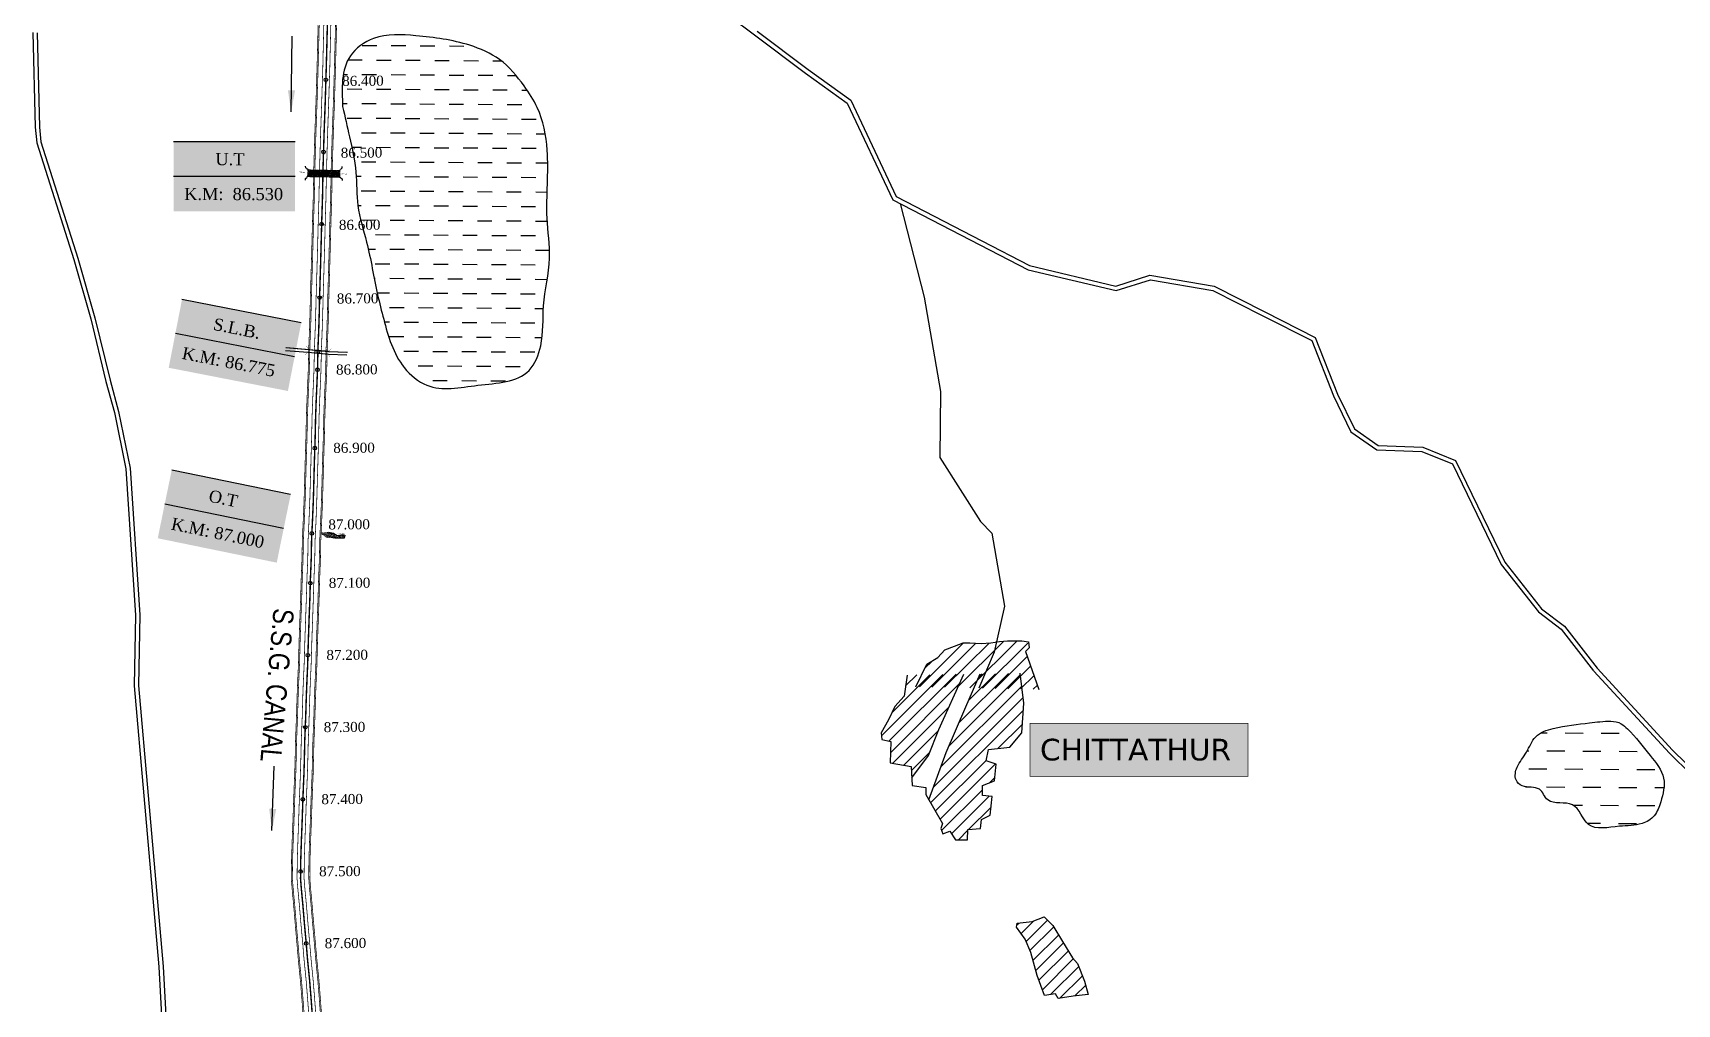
# Model space of a CAD drawing. Header units: inches. Extents: x 360616 to 379062, y 1506291 to 1520405.
# Drawn here: x 362593 to 364873, y 1513609 to 1514955 of the extents above; entities that cross this region are included whole.
import ezdxf

# ---------------------------------------------------------------- set-up
doc = ezdxf.new("R2010")
doc.units = ezdxf.units.IN
doc.header["$MEASUREMENT"] = 0
doc.header["$PDMODE"] = 32
doc.header["$PDSIZE"] = 5
doc.linetypes.add('ACAD_ISO02W100', pattern=[15, 12, -3])
for name, color, linetype in [('bed with', 5, 'Continuous'), ('cahnige', 7, 'Continuous'), ('CARTTRACK', 30, 'ACAD_ISO02W100'), ('laying', 4, 'Continuous'), ('lining', 4, 'Continuous'), ('OT', 7, 'Continuous'), ('SLB', 11, 'Continuous'), ('STREAM', 4, 'Continuous'), ('TITLEBLOCK', 7, 'Continuous'), ('top of bund', 1, 'Continuous'), ('UT', 173, 'ACAD_ISO02W100'), ('V', 6, 'Continuous'), ('VLGE_AREA', 1, 'Continuous'), ('WATER BODY', 4, 'Continuous'), ('WATER_BODY', 4, 'Continuous'), ('ZSTU', 7, 'Continuous'), ('ZTEXT', 7, 'Continuous')]:
    doc.layers.add(name, color=color, linetype=linetype)
doc.layers.add('ROAD', color=1, linetype='Continuous', lineweight=25)
doc.styles.add('5mm', font='TIMES.TTF', dxfattribs={"height": 3})
doc.styles.add('ARIALN', font='ARIALN.TTF')
doc.styles.get("Standard").update_dxf_attribs({"font": 'verdana.TTF'})
doc.dimstyles.get("Standard").update_dxf_attribs({"dimtxt": 0.18, "dimasz": 0.18, "dimexe": 0.18, "dimexo": 0.0625, "dimgap": 0.09, "dimtad": 0, "dimtih": 1, "dimtoh": 1, "dimdec": 4, "dimzin": 0, "dimdsep": 46, "dimtxsty": 'Standard', "dimcen": 0.09, "dimadec": 0, "dimazin": 0, "dimtfac": 1, "dimtdec": 4, "dimtofl": 0, "dimtmove": 0, "dimatfit": 3, "dimfxl": 0, "dimtolj": 1, "dimtzin": 0, "dimarcsym": 0})

# ---------------------------------------------------------------- blocks, each defined once
blk = doc.blocks.new('LKKJGJFGFJKSHFBGB')
at = {"layer": 'ZSTU'}
h = blk.add_hatch(color=135, dxfattribs=at)
h.set_gradient(color1=(141, 177, 78), color2=(107, 135, 59), one_color=1, tint=0.38, name='CYLINDER')
h.paths.add_polyline_path([(362788.4, 1514803.9), (362788.4, 1514755.8), (362956.8, 1514755.8), (362956.8, 1514803.9)])
h.paths.add_polyline_path([(362833.6, 1514766.4), (362906.5, 1514765.9), (362906.6, 1514791.7), (362833.8, 1514792.3)], flags=24)
h = blk.add_hatch(color=252, dxfattribs=at)
h.set_gradient(color1=(167, 88, 159), color2=(127, 67, 121), one_color=1, tint=0.38, name='CYLINDER')
h.paths.add_polyline_path([(362788.4, 1514755.8), (362788.4, 1514707.7), (362956.8, 1514707.7), (362956.8, 1514755.8)])
h.paths.add_polyline_path([(362798.8, 1514718.6), (362947.7, 1514718.5), (362947.7, 1514744.2), (362798.9, 1514744.4)], flags=24)
for points in [[(362956.8, 1514803.9), (362788.4, 1514803.9)], [(362956.8, 1514755.8), (362788.4, 1514755.8)]]:
    blk.add_lwpolyline(points, dxfattribs=at)
at = {"layer": 'ZSTU', "style": '5mm'}
for s, height, rotation, p in [('U.T', 16.84, 359.578, (362846.3, 1514771.7)), ('K.M:  86.530', 16.843, 359.9397, (362803.1, 1514723.3))]:
    blk.add_text(s, height=height, rotation=rotation, dxfattribs=at).set_placement(p)
blk = doc.blocks.new('NMVNBJHUYGOYGODFG')
at = {"layer": 'ZSTU'}
h = blk.add_hatch(color=135, dxfattribs=at)
h.set_gradient(color1=(141, 177, 78), color2=(107, 135, 59), one_color=1, tint=0.38, name='CYLINDER')
h.paths.add_polyline_path([(362800, 1514585.3), (362790.8, 1514538.1), (362956.1, 1514505.8), (362965.3, 1514553)])
h.paths.add_polyline_path([(362837.2, 1514539.9), (362908.6, 1514525.4), (362913.7, 1514550.7), (362842.3, 1514565.2)], flags=24)
h = blk.add_hatch(color=252, dxfattribs=at)
h.set_gradient(color1=(167, 88, 159), color2=(127, 67, 121), one_color=1, tint=0.38, name='CYLINDER')
h.paths.add_polyline_path([(362790.8, 1514538.1), (362781.6, 1514490.8), (362946.9, 1514458.6), (362956.1, 1514505.8)])
h.paths.add_polyline_path([(362793.9, 1514499.6), (362940, 1514471), (362944.9, 1514496.2), (362798.9, 1514524.9)], flags=24)
for points in [[(362965.3, 1514553), (362800, 1514585.3)], [(362956.1, 1514505.8), (362790.8, 1514538.1)]]:
    blk.add_lwpolyline(points, dxfattribs=at)
at = {"layer": 'ZSTU', "style": '5mm'}
for s, height, rotation, p in [('S.L.B.', 16.84, 348.5324, (362842.3, 1514543.6)), ('K.M: 86.775', 16.843, 348.8942, (362799, 1514503.3))]:
    blk.add_text(s, height=height, rotation=rotation, dxfattribs=at).set_placement(p)
blk = doc.blocks.new('GJDFKGJDFGJDFKLGJ')
at = {"layer": 'ZSTU'}
h = blk.add_hatch(color=135, dxfattribs=at)
h.set_gradient(color1=(141, 177, 78), color2=(107, 135, 59), one_color=1, tint=0.38, name='CYLINDER')
h.paths.add_polyline_path([(362785.7, 1514348.6), (362776, 1514301.5), (362941, 1514267.8), (362950.7, 1514314.9)])
h.paths.add_polyline_path([(362822.4, 1514302.9), (362893.7, 1514287.7), (362899.1, 1514313), (362827.8, 1514328.1)], flags=24)
h = blk.add_hatch(color=252, dxfattribs=at)
h.set_gradient(color1=(167, 88, 159), color2=(127, 67, 121), one_color=1, tint=0.38, name='CYLINDER')
h.paths.add_polyline_path([(362776, 1514301.5), (362766.4, 1514254.4), (362931.4, 1514220.6), (362941, 1514267.8)])
h.paths.add_polyline_path([(362778.8, 1514263), (362924.6, 1514233.1), (362929.8, 1514258.2), (362784, 1514288.2)], flags=24)
for points in [[(362950.7, 1514314.9), (362785.7, 1514348.6)], [(362941, 1514267.8), (362776, 1514301.5)]]:
    blk.add_lwpolyline(points, dxfattribs=at)
at = {"layer": 'ZSTU', "style": '5mm'}
for s, height, rotation, p in [('O.T', 16.84, 348.0212, (362835.9, 1514305.5)), ('K.M: 87.000', 16.843, 348.3829, (362783.9, 1514266.7))]:
    blk.add_text(s, height=height, rotation=rotation, dxfattribs=at).set_placement(p)
blk = doc.blocks.new('FGDFGDFG6YURT')
at = {"layer": 'ROAD', "color": 1, "linetype": 'Continuous', "lineweight": 25}
for points in [[(386103.5, 1482907.4, 0), (386134.5, 1482913, 0), (386162.3, 1482917.4, 0), (386187, 1482923.1, 0)], [(386104.2, 1482903.5, 0), (386135.2, 1482909.2, 0), (386163.1, 1482913.6, 0), (386187.9, 1482919.3, 0)], [(386104.3, 1482907.7, 0), (386135.3, 1482913.3, 0), (386163.2, 1482917.7, 0), (386188, 1482923.4, 0)]]:
    blk.add_polyline3d(points, dxfattribs=at)
at = {"layer": 'SLB'}
for points, const_width in [([(386134.6, 1482913.4), (386134.2, 1482913.4), (386130.6, 1482916.6)], 0.3), ([(386134.8, 1482908.7), (386134.5, 1482908.7), (386131.9, 1482904.6)], 0.3), ([(386134.6, 1482913.4), (386148.2, 1482915.4), (386161.8, 1482917.9)], 0.5), ([(386161.9, 1482914.1), (386148.3, 1482911.6), (386134.8, 1482908.7)], 0.5), ([(386162, 1482918.2), (386148.4, 1482915.7), (386134.9, 1482912.9)], 0.5), ([(386161.8, 1482917.9), (386162.2, 1482917.9), (386164.8, 1482922)], 0.3), ([(386161.9, 1482914.1), (386162.2, 1482914), (386165.9, 1482910.9)], 0.3)]:
    blk.add_lwpolyline(points, dxfattribs=dict(at, const_width=const_width))
blk = doc.blocks.new('VBVB')
at = {"layer": 'STREAM'}
h = blk.add_hatch(dxfattribs=at)
h.set_pattern_fill('DASH', color=256, scale=10, style=0)
h.set_pattern_definition([(0, (17867.8837, -28501.71), (1.25, 1.25), [1.25, -1.25])])
h.paths.add_polyline_path([(380096, 1497775), (380098.9, 1497780.2), (380100.4, 1497784.6), (380101.8, 1497788.8), (380103.8, 1497793.6), (380099.5, 1497795.9), (380098.5, 1497793.5), (380097.6, 1497789.6), (380097, 1497787.7), (380095.8, 1497784.7), (380093.9, 1497783), (380090.9, 1497780.8), (380086.6, 1497774), (380084.6, 1497765.2), (380084.1, 1497764.3), (380085.9, 1497763.2), (380086.6, 1497763.8), (380093.7, 1497769.3), (380094.5, 1497772.7)])
at = {"layer": 'OT', "const_width": 0.5}
blk.add_lwpolyline([(380084.6, 1497765.2), (380084.1, 1497764.3), (380083.5, 1497763.5), (380085.4, 1497762.3), (380085.9, 1497763.2), (380084.1, 1497764.3), (380085.9, 1497763.2), (380086.6, 1497763.8), (380093.7, 1497769.3), (380086.6, 1497763.8), (380085.9, 1497763.2), (380084.1, 1497764.3), (380084.6, 1497765.2), (380086.6, 1497774)], dxfattribs=at)
at = {"layer": 'STREAM'}
blk.add_lwpolyline([(380086.6, 1497774), (380090.9, 1497780.8), (380093.9, 1497783), (380095.8, 1497784.7), (380097, 1497787.7), (380097.6, 1497789.6), (380098.5, 1497793.5), (380099.5, 1497795.9), (380103.8, 1497793.6), (380101.8, 1497788.8), (380100.4, 1497784.6), (380098.9, 1497780.2), (380096, 1497775), (380094.5, 1497772.7), (380093.7, 1497769.3)], dxfattribs=at)
at = {"layer": 'cahnige', "style": '5mm'}
blk.add_text('Stream', height=2.5, rotation=71.1743, dxfattribs=at).set_placement((380095, 1497785.5))
blk = doc.blocks.new('FGDFGG')
at = {"layer": 'STREAM'}
h = blk.add_hatch(dxfattribs=at)
h.set_pattern_fill('DASH', color=256, scale=10, angle=75.9396, style=0)
h.set_pattern_definition([(75.93960756, (1418185.603, 992257.9889), (-0.6960067163, 1.1611201925), [0.95724225, -0.95724225])])
h.paths.add_polyline_path([(347714.8, 1545567.8), (347719.1, 1545566.8), (347723.4, 1545565.8), (347732.1, 1545608.5), (347727.8, 1545609.3), (347723.5, 1545610.1)])
at = {"layer": 'UT', "ltscale": 0.2}
for p, q in [((347714.8, 1545567.8), (347723.5, 1545610.1)), ((347718.6, 1545614.3), (347720.9, 1545613.9)), ((347720.9, 1545613.9), (347723.5, 1545610.1)), ((347723.5, 1545610.1), (347727.8, 1545609.3)), ((347727.8, 1545609.3), (347732.1, 1545608.5)), ((347732.1, 1545608.5), (347735.6, 1545611.5)), ((347735.6, 1545611.5), (347737.9, 1545611.3)), ((347723.4, 1545565.8), (347732.1, 1545608.5)), ((347711.2, 1545564.9), (347708.9, 1545565.2)), ((347714.8, 1545567.8), (347711.2, 1545564.9)), ((347719.1, 1545566.8), (347714.8, 1545567.8)), ((347723.4, 1545565.8), (347719.1, 1545566.8)), ((347725.8, 1545561.9), (347723.4, 1545565.8)), ((347728.1, 1545561.4), (347725.8, 1545561.9))]:
    blk.add_line(p, q, dxfattribs=at)
at = {"layer": 'cahnige', "style": '5mm'}
for oblique, p in [(0, (347729.3, 1545612.1)), (360, (347716.2, 1545554.6))]:
    blk.add_text('Stream', height=1.91, rotation=77.1141, dxfattribs=dict(at, oblique=oblique)).set_placement(p)

msp = doc.modelspace()

# ---------------------------------------------------------------- hatches: boundary and pattern name
at = {"layer": 'VLGE_AREA'}
h = msp.add_hatch(dxfattribs=at)
h.set_pattern_fill('ANSI31', color=1, scale=101.305268, angle=-0.0649032339, style=0)
h.paths.add_polyline_path([(363988.3, 1514044.9), (363969.6, 1514097.5), (363974.8, 1514102.5), (363974.3, 1514106.6, -0.058779), (363972, 1514111), (363964.4, 1514112.1), (363944.9, 1514112.3), (363933.7, 1514111.4), (363921.5, 1514109.3), (363908.2, 1514108.5), (363892.3, 1514109.2), (363883.4, 1514109.2), (363871.4, 1514104.9), (363857.9, 1514099.5), (363848.2, 1514089.1), (363832.8, 1514079.9), (363817.7, 1514048.6)])
h = msp.add_hatch(dxfattribs=at)
h.set_pattern_fill('ANSI31', color=1, scale=101.305268, angle=-0.0649, style=0)
h.set_pattern_definition([(44.9351, (359106.981, 1517610.297), (-8.944056, 8.964343), [])])
h.paths.add_polyline_path([(363859.7, 1513957.4), (363835.6, 1513891.9), (363854.4, 1513859.1), (363852.2, 1513852.2), (363855.1, 1513844.6), (363864.7, 1513848.2), (363872.7, 1513836.5), (363889.4, 1513836.5), (363889.7, 1513850.5), (363907.1, 1513851.8), (363908.9, 1513864.7), (363920.8, 1513870.7), (363923.5, 1513896.3), (363910.2, 1513897.7), (363909.9, 1513911.5), (363926.7, 1513918.3), (363929.2, 1513941.1), (363915.2, 1513945.7), (363918.5, 1513961.4), (363948.1, 1513964.7), (363964.5, 1513984.5), (363967.5, 1514025.8), (363962.4, 1514067.2), (363906.9, 1514066.3), (363887.1, 1514020.6)])
h.paths.add_polyline_path([(363884, 1514066), (363805.6, 1514064.8), (363801.3, 1514035.6), (363788.3, 1514021.3), (363779.5, 1514002.7), (363769.7, 1513984.5), (363770.4, 1513975.3), (363782.8, 1513972.5), (363781.9, 1513943.2), (363811.1, 1513938.1), (363812.1, 1513922.3), (363835.1, 1513953.2), (363849.6, 1513989.3)])
h.paths.add_polyline_path([(363918.8, 1514023.1), (363960.7, 1514023), (363960.7, 1514054.1), (363918.9, 1514054.1)], flags=24)
h.paths.add_polyline_path([(363859.4, 1513953.8), (363901.2, 1513953.7), (363901.3, 1513984.8), (363859.4, 1513984.8)], flags=24)
h.paths.add_polyline_path([(363814.3, 1514023.6), (363856, 1514023.6), (363856, 1514054.1), (363814.4, 1514054.2)], flags=24)
h = msp.add_hatch(dxfattribs=at)
h.set_pattern_fill('ANSI31', color=1, scale=101.305268, angle=-0.0649032339, style=0)
h.paths.add_polyline_path([(364011.1, 1513623), (364015.1, 1513616.2), (364035.7, 1513619.5), (364056.6, 1513621.9), (364051.6, 1513640.3), (364041.9, 1513664.7), (364034.9, 1513672.5), (364020.8, 1513695.2), (364007.4, 1513717.3), (363995.6, 1513729.7), (363978.9, 1513723.1), (363958, 1513720.6), (363957.3, 1513715.2), (363969.3, 1513698.8), (363976.9, 1513680.2), (363985.9, 1513648.2), (363996.2, 1513620.6)])
h.paths.add_polyline_path([(363975.7, 1513658.8), (364033.3, 1513658.7), (364033.3, 1513689.8), (363975.7, 1513689.8)], flags=25)
at = {"layer": 'WATER_BODY'}
h = msp.add_hatch(dxfattribs=at)
h.set_pattern_fill('DASH', color=256, scale=161.361069, angle=-0.36464983, style=0)
edge = h.paths.add_edge_path()
edge.add_spline(control_points=[(363022.8, 1514852.8), (363026, 1514839), (363033, 1514808.8), (363043, 1514763.3), (363041.4, 1514713.2), (363059.5, 1514658), (363067.8, 1514604.7), (363082.7, 1514546), (363096.5, 1514497.2), (363147.2, 1514455.1), (363210, 1514469), (363279.4, 1514470.7), (363302.4, 1514527.5), (363298.5, 1514580.4), (363313.7, 1514639), (363302.4, 1514711.1), (363311.2, 1514781), (363298.8, 1514845.1), (363272.1, 1514885.9), (363243.8, 1514920.4), (363189.8, 1514943.6), (363130.6, 1514951.4), (363070.5, 1514955), (363019.7, 1514918.7), (363021.6, 1514878.5), (363022.8, 1514852.8)], knot_values=[0, 0, 0, 0, 42.667604, 92.853947, 139.187608, 191.291306, 265.671661, 300.708073, 373.517538, 413.400287, 484.021692, 558.006285, 595.63522, 651.36796, 717.793695, 773.281805, 867.751091, 928.249226, 963.377618, 1013.332021, 1059.229256, 1135.027809, 1193.820076, 1234.062354, 1305.188226, 1305.188226, 1305.188226, 1305.188226], degree=3, periodic=0)
h = msp.add_hatch(dxfattribs=at)
h.set_pattern_fill('DASH', color=256, scale=200, angle=359.63535, style=0)
edge = h.paths.add_edge_path()
edge.add_spline(control_points=[(364752, 1513998.3), (364735.4, 1513996.7), (364710, 1513994.1), (364674.6, 1513982.7), (364665.9, 1513956.6), (364650.8, 1513940.6), (364646.9, 1513920.4), (364661.2, 1513906.5), (364683.9, 1513912.8), (364694, 1513881.7), (364734.3, 1513895.2), (364746.5, 1513845.8), (364790.6, 1513857), (364821.1, 1513855.2), (364843.9, 1513868.5), (364852.1, 1513892.5), (364860, 1513924.1), (364832.4, 1513956.8), (364814.1, 1513981.8), (364791.3, 1514002.2), (364771, 1514000.8), (364756.7, 1513998.9), (364752, 1513998.3)], knot_values=[0, 0, 0, 0, 51.083115, 77.994648, 103.053717, 127.500448, 145.046356, 156.936329, 181.205692, 199.970509, 234.824806, 269.872742, 312.809759, 344.488699, 364.674136, 385.646866, 418.854314, 455.634454, 503.965558, 515.435666, 544.813296, 559.164835, 559.164835, 559.164835, 559.164835], degree=3, periodic=0)
h.paths.add_polyline_path([(364738.4, 1513995), (364788.7, 1513994.9), (364788.7, 1514019.9), (364738.4, 1514019.9)], flags=9)
h.paths.add_polyline_path([(364741.5, 1513909.7), (364791.8, 1513909.7), (364791.8, 1513934.6), (364741.6, 1513934.7)], flags=24)
at = {"layer": 'ZSTU'}
msp.add_hatch(color=2, dxfattribs=at).paths.add_polyline_path([(363976, 1513997.9), (364278.4, 1513997.9), (364278.4, 1513924.3), (363976, 1513924.3)])

# ---------------------------------------------------------------- linework, layer by layer
at = {"layer": 'bed with', "const_width": 1}
for points in [[(362997, 1514977.6), (362996, 1514938.4, 0.000097), (362996, 1514938.4), (362995.3, 1514908.2), (362993.8, 1514861.2), (362992.2, 1514814.7), (362990.8, 1514767.6), (362989.9, 1514725.3), (362989, 1514694.8), (362988.3, 1514667.7), (362987.6, 1514641.8), (362987, 1514621.3), (362986.1, 1514591.2), (362985.4, 1514565), (362984.7, 1514542.9), (362983.7, 1514519), (362983, 1514486.9), (362981.3, 1514447.5), (362980.4, 1514423.5), (362979.8, 1514395.2), (362978.9, 1514364), (362978.1, 1514335.1, 0.000057), (362978.1, 1514335.1), (362977.2, 1514306.1), (362976.1, 1514278), (362974.9, 1514252.4), (362974.4, 1514225.6), (362973.3, 1514198.4), (362972.4, 1514169.8), (362971.5, 1514143.9, 0.000188), (362971.5, 1514143.9), (362970.4, 1514112.5), (362969.4, 1514079.4), (362968.2, 1514053.1), (362967.4, 1514032.1), (362966.8, 1514008.3), (362965.4, 1513972.9), (362964.8, 1513947.8), (362964.2, 1513927.6), (362963.5, 1513909.4), (362962.6, 1513887.8), (362961.7, 1513861.1), (362960.8, 1513836.2), (362959.9, 1513808.8), (362959.6, 1513782.3), (362960.7, 1513768.1), (362962.7, 1513746.8), (362965, 1513719.3), (362967.3, 1513694.2), (362969.3, 1513670), (362972.2, 1513640.9), (362974.2, 1513616.2), (362975.8, 1513594.4)], [(363006.7, 1514977.3), (363005.7, 1514938.2), (363005, 1514907.9), (363003.5, 1514860.8), (363001.9, 1514814.4), (363000.5, 1514767.3), (362999.6, 1514725), (362998.7, 1514694.5), (362998, 1514667.5), (362997.3, 1514641.6, -0.000196), (362997.3, 1514641.6), (362996.7, 1514621), (362995.8, 1514591), (362995.1, 1514564.7), (362994.4, 1514542.5), (362993.4, 1514518.7), (362992.7, 1514486.6), (362991, 1514447.1), (362990.1, 1514423.2), (362989.5, 1514394.9), (362988.6, 1514363.7), (362987.7, 1514334.8), (362986.9, 1514305.8), (362985.8, 1514277.6), (362984.6, 1514252), (362984.1, 1514225.3), (362983, 1514198.1), (362982.1, 1514169.5), (362981.2, 1514143.5), (362980.1, 1514112.2), (362979.1, 1514079), (362977.9, 1514052.6), (362977.1, 1514031.8), (362976.4, 1514008), (362975.1, 1513972.6), (362974.5, 1513947.5), (362973.9, 1513927.3), (362973.2, 1513909), (362972.3, 1513887.5), (362971.4, 1513860.8), (362970.5, 1513835.8), (362969.6, 1513808.6), (362969.3, 1513782.6), (362970.4, 1513768.9), (362972.4, 1513747.6), (362974.7, 1513720.1), (362976.9, 1513695.1), (362979, 1513670.9), (362981.9, 1513641.8), (362983.9, 1513616.9), (362985.5, 1513595.1)]]:
    msp.add_lwpolyline(points, format="xyb", dxfattribs=at)
at = {"layer": 'laying', "color": 6, "linetype": 'ByBlock'}
for p in [(362999.6, 1514890), (362996.3, 1514790.1), (362993.7, 1514690.1), (362991, 1514588), (362987.9, 1514488), (362984.2, 1514379.4), (362978, 1514192.2), (362974.6, 1514092.3), (362971, 1513992.3), (362967.6, 1513892.4), (362964.6, 1513792.5), (362972.2, 1513692.7)]:
    msp.add_point(p, dxfattribs=at)
at = {"layer": 'laying', "color": 5, "linetype": 'ByBlock'}
for p in [(362995.5, 1514760.1), (362988.5, 1514513), (362980.1, 1514261.1)]:
    msp.add_point(p, dxfattribs=at)
at = {"layer": 'lining', "const_width": 1}
for points in [[(362990.6, 1514977.8), (362989.6, 1514938.6, 0.000097), (362989.6, 1514938.6), (362988.8, 1514908.3), (362987.4, 1514861.4), (362985.7, 1514814.9), (362984.3, 1514767.7), (362983.5, 1514725.4), (362982.5, 1514695), (362981.8, 1514667.9), (362981.1, 1514642), (362980.5, 1514621.5), (362979.6, 1514591.4), (362979, 1514565.2), (362978.3, 1514543.1), (362977.3, 1514519.2), (362976.6, 1514487.1), (362974.9, 1514447.7), (362974, 1514423.7), (362973.4, 1514395.3), (362972.4, 1514364.2), (362971.6, 1514335.2, 0.000057), (362971.6, 1514335.2), (362970.8, 1514306.3), (362969.6, 1514278.3), (362968.4, 1514252.6), (362967.9, 1514225.8), (362966.8, 1514198.6), (362966, 1514170), (362965, 1514144.1, 0.000188), (362965, 1514144.1), (362963.9, 1514112.7), (362963, 1514079.6), (362961.8, 1514053.3), (362961, 1514032.3), (362960.3, 1514008.6), (362958.9, 1513973.1), (362958.4, 1513948), (362957.8, 1513927.9), (362957, 1513909.7), (362956.2, 1513888.1), (362955.3, 1513861.3), (362954.3, 1513836.4), (362953.4, 1513808.9), (362953.1, 1513782.1), (362954.3, 1513767.6), (362956.3, 1513746.2), (362958.6, 1513718.7), (362960.8, 1513693.7), (362962.9, 1513669.4), (362965.8, 1513640.4), (362967.8, 1513615.7), (362969.4, 1513593.9)], [(363013.2, 1514977.2), (363012.2, 1514938), (363011.4, 1514907.7), (363010, 1514860.6), (363008.3, 1514814.1), (363006.9, 1514767.1), (363006.1, 1514724.8), (363005.1, 1514694.4), (363004.4, 1514667.3), (363003.7, 1514641.4, -0.000196), (363003.7, 1514641.4), (363003.1, 1514620.8), (363002.2, 1514590.8), (363001.6, 1514564.6), (363000.9, 1514542.3), (362999.9, 1514518.4), (362999.2, 1514486.4), (362997.5, 1514446.8), (362996.6, 1514423.1), (362996, 1514394.7), (362995, 1514363.5), (362994.2, 1514334.6), (362993.4, 1514305.6), (362992.2, 1514277.3), (362991, 1514251.8), (362990.5, 1514225.1), (362989.4, 1514197.8), (362988.6, 1514169.2), (362987.6, 1514143.3), (362986.5, 1514112), (362985.6, 1514078.8), (362984.4, 1514052.4), (362983.6, 1514031.5), (362982.9, 1514007.8), (362981.5, 1513972.4), (362980.9, 1513947.4), (362980.4, 1513927.1), (362979.6, 1513908.7), (362978.8, 1513887.2), (362977.9, 1513860.5), (362976.9, 1513835.6), (362976, 1513808.4), (362975.8, 1513782.8), (362976.8, 1513769.5), (362978.8, 1513748.2), (362981.1, 1513720.7), (362983.3, 1513695.6), (362985.4, 1513671.4), (362988.3, 1513642.4), (362990.3, 1513617.4), (362991.9, 1513595.6)]]:
    msp.add_lwpolyline(points, format="xyb", dxfattribs=at)
at = {"layer": 'ROAD', "color": 1}
for p, q in [((363513.2, 1515012.7), (363593.8, 1514952.6)), ((362593.2, 1514955.4), (362596.4, 1514824.2)), ((362599.3, 1514955.2), (362602.4, 1514824.6)), ((363593.8, 1514952.6), (363664.6, 1514899.3)), ((363597.5, 1514957.5), (363668.2, 1514904.2)), ((363664.6, 1514899.3), (363722.6, 1514857.6)), ((363668.2, 1514904.2), (363727.4, 1514861.6)), ((363722.6, 1514857.6), (363785.8, 1514723.8)), ((363727.4, 1514861.6), (363790.4, 1514728.2)), ((362596.4, 1514824.2), (362598.5, 1514802.7)), ((362602.4, 1514824.6), (362604.5, 1514804)), ((362598.5, 1514802.7), (362649.9, 1514641.1)), ((362604.5, 1514804), (362655.7, 1514642.9)), ((363785.8, 1514723.8), (363906.4, 1514661.4)), ((363790.4, 1514728.2), (363909.1, 1514666.8)), ((363906.4, 1514661.4), (363973.2, 1514626.8)), ((363909.1, 1514666.8), (363975.3, 1514632.6)), ((362649.9, 1514641.1), (362673.4, 1514558.6)), ((362655.7, 1514642.9), (362679.3, 1514560.2)), ((363973.2, 1514626.8), (364095.4, 1514597.7)), ((363975.3, 1514632.6), (364095.1, 1514604)), ((364095.1, 1514604), (364142.3, 1514619.2)), ((364095.4, 1514597.7), (364142.8, 1514612.9)), ((364142.3, 1514619.2), (364231.3, 1514603.7)), ((364142.8, 1514612.9), (364229.4, 1514597.8)), ((364231.3, 1514603.7), (364301.6, 1514568.3)), ((364229.4, 1514597.8), (364298.9, 1514562.9)), ((362673.4, 1514558.6), (362694.4, 1514471.9)), ((362679.3, 1514560.2), (362700.3, 1514473.4)), ((364298.9, 1514562.9), (364366.6, 1514528.4)), ((364301.6, 1514568.3), (364371.4, 1514532.7)), ((364371.4, 1514532.7), (364402.3, 1514454.4)), ((364366.6, 1514528.4), (364396.8, 1514451.9)), ((362694.4, 1514471.9), (362706.2, 1514428.8)), ((362700.3, 1514473.4), (362712.1, 1514430.2)), ((364396.8, 1514451.9), (364421, 1514401.8)), ((364402.3, 1514454.4), (364425.7, 1514405.9)), ((362706.2, 1514428.8), (362722.2, 1514350.9)), ((362712.1, 1514430.2), (362728.2, 1514351.7)), ((364421, 1514401.8), (364456.9, 1514377.1)), ((364425.7, 1514405.9), (364458.9, 1514383.1)), ((364456.9, 1514377.1), (364519.5, 1514374.5)), ((364458.9, 1514383.1), (364520.8, 1514380.5)), ((364519.5, 1514374.5), (364561.6, 1514357.6)), ((364520.8, 1514380.5), (364566.1, 1514362.3)), ((362722.2, 1514350.9), (362735.4, 1514148)), ((362728.2, 1514351.7), (362741.5, 1514148.2)), ((364561.6, 1514357.6), (364629.3, 1514217.9)), ((364566.1, 1514362.3), (364634.5, 1514221.1)), ((364629.3, 1514217.9), (364680.9, 1514152.3)), ((364634.5, 1514221.1), (364685.2, 1514156.6)), ((362735.4, 1514148), (362733.8, 1514050.4)), ((362741.5, 1514148.2), (362739.8, 1514050.3)), ((364680.9, 1514152.3), (364712.7, 1514128.2)), ((364685.2, 1514156.6), (364717, 1514132.6)), ((364712.7, 1514128.2), (364757.5, 1514070.7)), ((364717, 1514132.6), (364762.3, 1514074.4)), ((364757.8, 1514070.3), (364862.7, 1513956.5)), ((364762.3, 1514074.4), (364867, 1513960.8)), ((362733.8, 1514049.7), (362747, 1513897.1)), ((362739.8, 1514050.3), (362753, 1513897.6)), ((364862.7, 1513956.5), (364956.1, 1513864.4)), ((364867, 1513960.8), (364960.4, 1513868.7)), ((362747, 1513897.1), (362767.7, 1513660.4)), ((362753, 1513897.6), (362773.8, 1513660.8)), ((362767.7, 1513660.4), (362774.1, 1513545.1)), ((362773.8, 1513660.8), (362780.2, 1513545.5))]:
    msp.add_line(p, q, dxfattribs=at)
msp.add_lwpolyline([(363796.1, 1514718.5), (363829.4, 1514588.7), (363851.9, 1514458), (363850.7, 1514366.3), (363907.1, 1514277.6), (363923.1, 1514261.5), (363940.5, 1514160.2), (363926.1, 1514096.6), (363905.1, 1514046.7)], dxfattribs=at)
at = {"layer": 'top of bund', "const_width": 1}
for points in [[(362989.1, 1514977.8), (362988.1, 1514938.6, 0.000097), (362988.1, 1514938.6), (362987.3, 1514908.4), (362985.9, 1514861.4), (362984.2, 1514814.9), (362982.8, 1514767.8), (362982, 1514725.5), (362981, 1514695), (362980.3, 1514667.9), (362979.6, 1514642.1), (362979, 1514621.5), (362978.1, 1514591.4), (362977.5, 1514565.2), (362976.8, 1514543.2), (362975.8, 1514519.2), (362975.1, 1514487.2), (362973.4, 1514447.8), (362972.5, 1514423.8), (362971.9, 1514395.4), (362970.9, 1514364.2), (362970.1, 1514335.3, 0.000057), (362970.1, 1514335.3), (362969.3, 1514306.4), (362968.1, 1514278.4), (362966.9, 1514252.6), (362966.4, 1514225.8), (362965.3, 1514198.7), (362964.5, 1514170), (362963.5, 1514144.2, 0.000188), (362963.5, 1514144.2), (362962.4, 1514112.8), (362961.5, 1514079.7), (362960.3, 1514053.4), (362959.5, 1514032.4), (362958.8, 1514008.6), (362957.4, 1513973.1), (362956.9, 1513948), (362956.3, 1513927.9), (362955.5, 1513909.7), (362954.7, 1513888.1), (362953.8, 1513861.4), (362952.8, 1513836.5), (362951.9, 1513809), (362951.6, 1513782), (362952.8, 1513767.4), (362954.8, 1513746.1), (362957.1, 1513718.6), (362959.3, 1513693.5), (362961.4, 1513669.2), (362964.3, 1513640.2), (362966.3, 1513615.5), (362967.9, 1513593.8)], [(363014.7, 1514977.1), (363013.7, 1514938), (363012.9, 1514907.7), (363011.5, 1514860.6), (363009.8, 1514814.1), (363008.4, 1514767.1), (363007.6, 1514724.8), (363006.6, 1514694.3), (363005.9, 1514667.3), (363005.2, 1514641.4, -0.000196), (363005.2, 1514641.3), (363004.6, 1514620.8), (363003.7, 1514590.8), (363003.1, 1514564.5), (363002.4, 1514542.2), (363001.4, 1514518.4), (363000.7, 1514486.4), (362999, 1514446.8), (362998.1, 1514423), (362997.5, 1514394.7), (362996.5, 1514363.5), (362995.7, 1514334.6), (362994.9, 1514305.5), (362993.7, 1514277.3), (362992.5, 1514251.8), (362992, 1514225), (362990.9, 1514197.8), (362990.1, 1514169.2), (362989.1, 1514143.3), (362988, 1514111.9), (362987.1, 1514078.7), (362985.9, 1514052.3), (362985.1, 1514031.5), (362984.4, 1514007.8), (362983, 1513972.4), (362982.4, 1513947.3), (362981.9, 1513927), (362981.1, 1513908.7), (362980.3, 1513887.2), (362979.4, 1513860.5), (362978.4, 1513835.6), (362977.5, 1513808.4), (362977.3, 1513782.9), (362978.3, 1513769.6), (362980.3, 1513748.3), (362982.6, 1513720.8), (362984.8, 1513695.8), (362986.9, 1513671.6), (362989.8, 1513642.5), (362991.8, 1513617.5), (362993.4, 1513595.7)]]:
    msp.add_lwpolyline(points, format="xyb", dxfattribs=at)
at = {"layer": 'V', "color": 6}
msp.add_lwpolyline([(363001.9, 1514977.5, 2, 2, 0), (363000.9, 1514938.3, 2, 2, 0), (363000.1, 1514908, 2, 2, 0), (362998.7, 1514861, 2, 2, 0), (362997, 1514814.5, 2, 2, 0), (362995.6, 1514767.4, 2, 2, 0), (362994.8, 1514725.1, 2, 2, 0), (362993.8, 1514694.7, 2, 2, 0), (362993.1, 1514667.6, 2, 2, 0), (362992.4, 1514641.7, 2, 2, 0), (362991.8, 1514621.1, 2, 2, 0), (362990.9, 1514591.1, 2, 2, 0), (362990.3, 1514564.9, 2, 2, 0), (362989.6, 1514542.7, 2, 2, 0), (362988.6, 1514518.8, 2, 2, 0), (362987.9, 1514486.8, 2, 2, 0), (362986.2, 1514447.3, 2, 2, 0), (362985.3, 1514423.4, 2, 2, 0), (362984.7, 1514395, 2, 2, 0), (362983.7, 1514363.9, 2, 2, 0), (362982.9, 1514334.9, 2, 2, 0), (362982.1, 1514306, 2, 2, 0), (362980.9, 1514277.8, 2, 2, 0), (362979.7, 1514252.2, 2, 2, 0), (362979.2, 1514225.4, 2, 2, 0), (362978.1, 1514198.2, 2, 2, 0), (362977.3, 1514169.6, 2, 2, 0), (362976.3, 1514143.7, 2, 2, 0), (362975.2, 1514112.3, 2, 2, 0), (362974.3, 1514079.2, 2, 2, 0), (362973.1, 1514052.9, 2, 2, 0), (362972.3, 1514031.9, 2, 2, 0), (362971.6, 1514008.2, 2, 2, 0), (362970.2, 1513972.8, 2, 2, 0), (362969.7, 1513947.7, 2, 2, 0), (362969.1, 1513927.5, 2, 2, 0), (362968.3, 1513909.2, 2, 2, 0), (362967.5, 1513887.7, 2, 2, 0), (362966.6, 1513860.9, 2, 2, 0), (362965.6, 1513836, 2, 2, 0), (362964.7, 1513808.7, 2, 2, 0), (362964.4, 1513782.4, 2, 2, 0), (362965.5, 1513768.5, 2, 2, 0), (362967.5, 1513747.2, 2, 2, 0), (362969.8, 1513719.7, 2, 2, 0), (362972.1, 1513694.7, 2, 2, 0), (362974.1, 1513670.4, 2, 2, 0), (362977, 1513641.4, 2, 2, 0), (362979, 1513616.5, 2, 2, 0), (362980.6, 1513594.8, 2, 2, 0)], format="xyseb", dxfattribs=at)
at = {"layer": 'VLGE_AREA', "color": 1}
for points in [[(363817.7, 1514048.6), (363832.8, 1514079.9), (363848.2, 1514089.1), (363857.9, 1514099.5), (363871.4, 1514104.9), (363883.4, 1514109.2), (363892.3, 1514109.2), (363908.2, 1514108.5), (363921.5, 1514109.3), (363933.7, 1514111.4), (363944.9, 1514112.3), (363964.4, 1514112.1), (363973.7, 1514110.8), (363974.8, 1514102.5), (363969.6, 1514097.5), (363988.3, 1514044.9)], [(363805.6, 1514064.8), (363801.3, 1514035.6), (363788.3, 1514021.3), (363779.5, 1514002.7), (363769.7, 1513984.5), (363770.4, 1513975.3), (363782.8, 1513972.5), (363781.9, 1513943.2), (363811.1, 1513938.1), (363812.7, 1513911.6), (363831.4, 1513908.7), (363831.4, 1513899.3), (363854.4, 1513859.1), (363852.2, 1513852.2), (363855.1, 1513844.6), (363864.7, 1513848.2), (363872.7, 1513836.5), (363889.4, 1513836.5), (363889.7, 1513850.5), (363907.1, 1513851.8), (363908.9, 1513864.7), (363920.8, 1513870.7), (363923.5, 1513896.3), (363910.2, 1513897.7), (363909.9, 1513911.5), (363926.7, 1513918.3), (363929.2, 1513941.1), (363915.2, 1513945.7), (363918.5, 1513961.4), (363948.1, 1513964.7), (363964.5, 1513984.5), (363967.5, 1514025.8), (363962.4, 1514067.2)], [(363812.1, 1513922.3), (363835.1, 1513953.2), (363849.6, 1513989.3), (363884, 1514066)], [(363835.6, 1513891.9), (363859.7, 1513957.4), (363887.1, 1514020.6), (363906.9, 1514066.3)], [(363958, 1513720.6), (363978.9, 1513723.1), (363995.6, 1513729.7), (364007.4, 1513717.3), (364020.8, 1513695.2), (364034.9, 1513672.5), (364041.9, 1513664.7), (364051.6, 1513640.3), (364056.6, 1513621.9), (364035.7, 1513619.5), (364015.1, 1513616.2), (364011.1, 1513623), (363996.2, 1513620.6), (363985.9, 1513648.2), (363976.9, 1513680.2), (363969.3, 1513698.8), (363957.3, 1513715.2), (363958, 1513720.6)]]:
    msp.add_lwpolyline(points, dxfattribs=at)
at = {"layer": 'WATER BODY'}
for points in [[(363022.8, 1514852.8), (363033.5, 1514923.1), (363065.7, 1514947.2), (363124.4, 1514951.2), (363199, 1514937.9), (363240.4, 1514918.1), (363274.4, 1514881.5), (363292.6, 1514851.5), (363306.5, 1514792.6), (363306.4, 1514698.1), (363309.6, 1514642.7), (363301.5, 1514576.8), (363297.4, 1514521.2), (363281.3, 1514487.2), (363210.3, 1514466.5), (363139.7, 1514466.5), (363108.2, 1514491.1), (363079.7, 1514558.1), (363071.3, 1514592.1), (363056, 1514664.9), (363044, 1514715.6), (363041.1, 1514761.8), (363032.3, 1514811.2), (363022.8, 1514852.8)], [(364752, 1513998.3), (364701.5, 1513990.7), (364677.2, 1513979.3), (364664.4, 1513957.7), (364651.4, 1513937), (364650, 1513919.5), (364658.5, 1513911.2), (364682.3, 1513906.4), (364694, 1513891.7), (364728.2, 1513884.9), (364750.3, 1513857.7), (364793.2, 1513855.1), (364824.6, 1513858.9), (364841.6, 1513869.8), (364850.5, 1513888.8), (364854.6, 1513921.7), (364835.8, 1513953.3), (364804.5, 1513990.2), (364795.5, 1513997.3), (364766.3, 1514000.1), (364752, 1513998.3)]]:
    msp.add_spline(points, degree=3, dxfattribs=at)
at = {"layer": 'ZTEXT', "color": 1, "const_width": 1}
msp.add_lwpolyline([(363976, 1513997.9), (364278.4, 1513997.9), (364278.4, 1513924.3), (363976, 1513924.3)], close=True, dxfattribs=at)

# ---------------------------------------------------------------- block references
at = {"color": 3, "rotation": 280.5807474417712}
msp.add_blockref('FGDFGG', (-1220161.3, 1572768.9), dxfattribs=at)
at = {"layer": 'CARTTRACK', "color": 3, "xscale": 0.9023696751485201, "yscale": 0.9023696754593402, "zscale": 0.902369675306999, "rotation": 290.3208559951866}
msp.add_blockref('VBVB', (-1023534.6, 1366534.6), dxfattribs=at)
at = {"layer": 'laying', "color": 1, "linetype": 'ByBlock', "rotation": 345.0533600858895}
msp.add_blockref('FGDFGDFG6YURT', (-392566.8, 181367), dxfattribs=at)
at = {"layer": 'ZSTU', "color": 6}
for name in ['LKKJGJFGFJKSHFBGB', 'NMVNBJHUYGOYGODFG', 'GJDFKGJDFGJDFKLGJ']:
    msp.add_blockref(name, (0, 0), dxfattribs=at)

# ---------------------------------------------------------------- texts
at = {"layer": 'cahnige', "char_height": 13.88, "width": 8058.679, "attachment_point": 1, "rotation": 0.3878, "style": '5mm'}
for s, insert in [('86.400', (363022.1, 1514895.4)), ('86.500', (363020.1, 1514795.8)), ('86.600', (363017.5, 1514695.8)), ('86.700', (363014.7, 1514593.7)), ('86.800', (363013.5, 1514495.2)), ('86.900', (363009.7, 1514386.6)), ('87.000', (363002.9, 1514280.5)), ('87.100', (363003.5, 1514199.4)), ('87.200', (363000.2, 1514099.5)), ('87.300', (362996.5, 1513999.5)), ('87.400', (362993.2, 1513899.6)), ('87.500', (362990.1, 1513799.6)), ('87.600', (362997.8, 1513699.9))]:
    msp.add_mtext(s, dxfattribs=dict(at, insert=insert))
at = {"layer": 'TITLEBLOCK', "color": 1, "extrusion": (0.004771, -0.000617628, 0.999988), "style": 'ARIALN'}
msp.add_text('S.S.G. CANAL', height=28.407, rotation=265.0239, dxfattribs=at).set_placement((362923, 1514158.8, 796.4))
at = {"layer": 'ZTEXT', "color": 1, "ltscale": 2}
msp.add_text('CHITTATHUR ', height=30, dxfattribs=at).set_placement((363989.8, 1513946.4))

# ---------------------------------------------------------------- leaders
at = {"layer": 'CARTTRACK', "color": 1, "linetype": 'ByBlock'}
for points in [[(362951.4, 1514845.5), (362953, 1514950.7)], [(362924.8, 1513849.3), (362927.8, 1513938.5)]]:
    msp.add_leader(points, dimstyle='Standard', override={"dimasz": 30, "dimgap": 0.09, "dimtad": 0}, dxfattribs=at)

doc.saveas('drawing.dxf')
